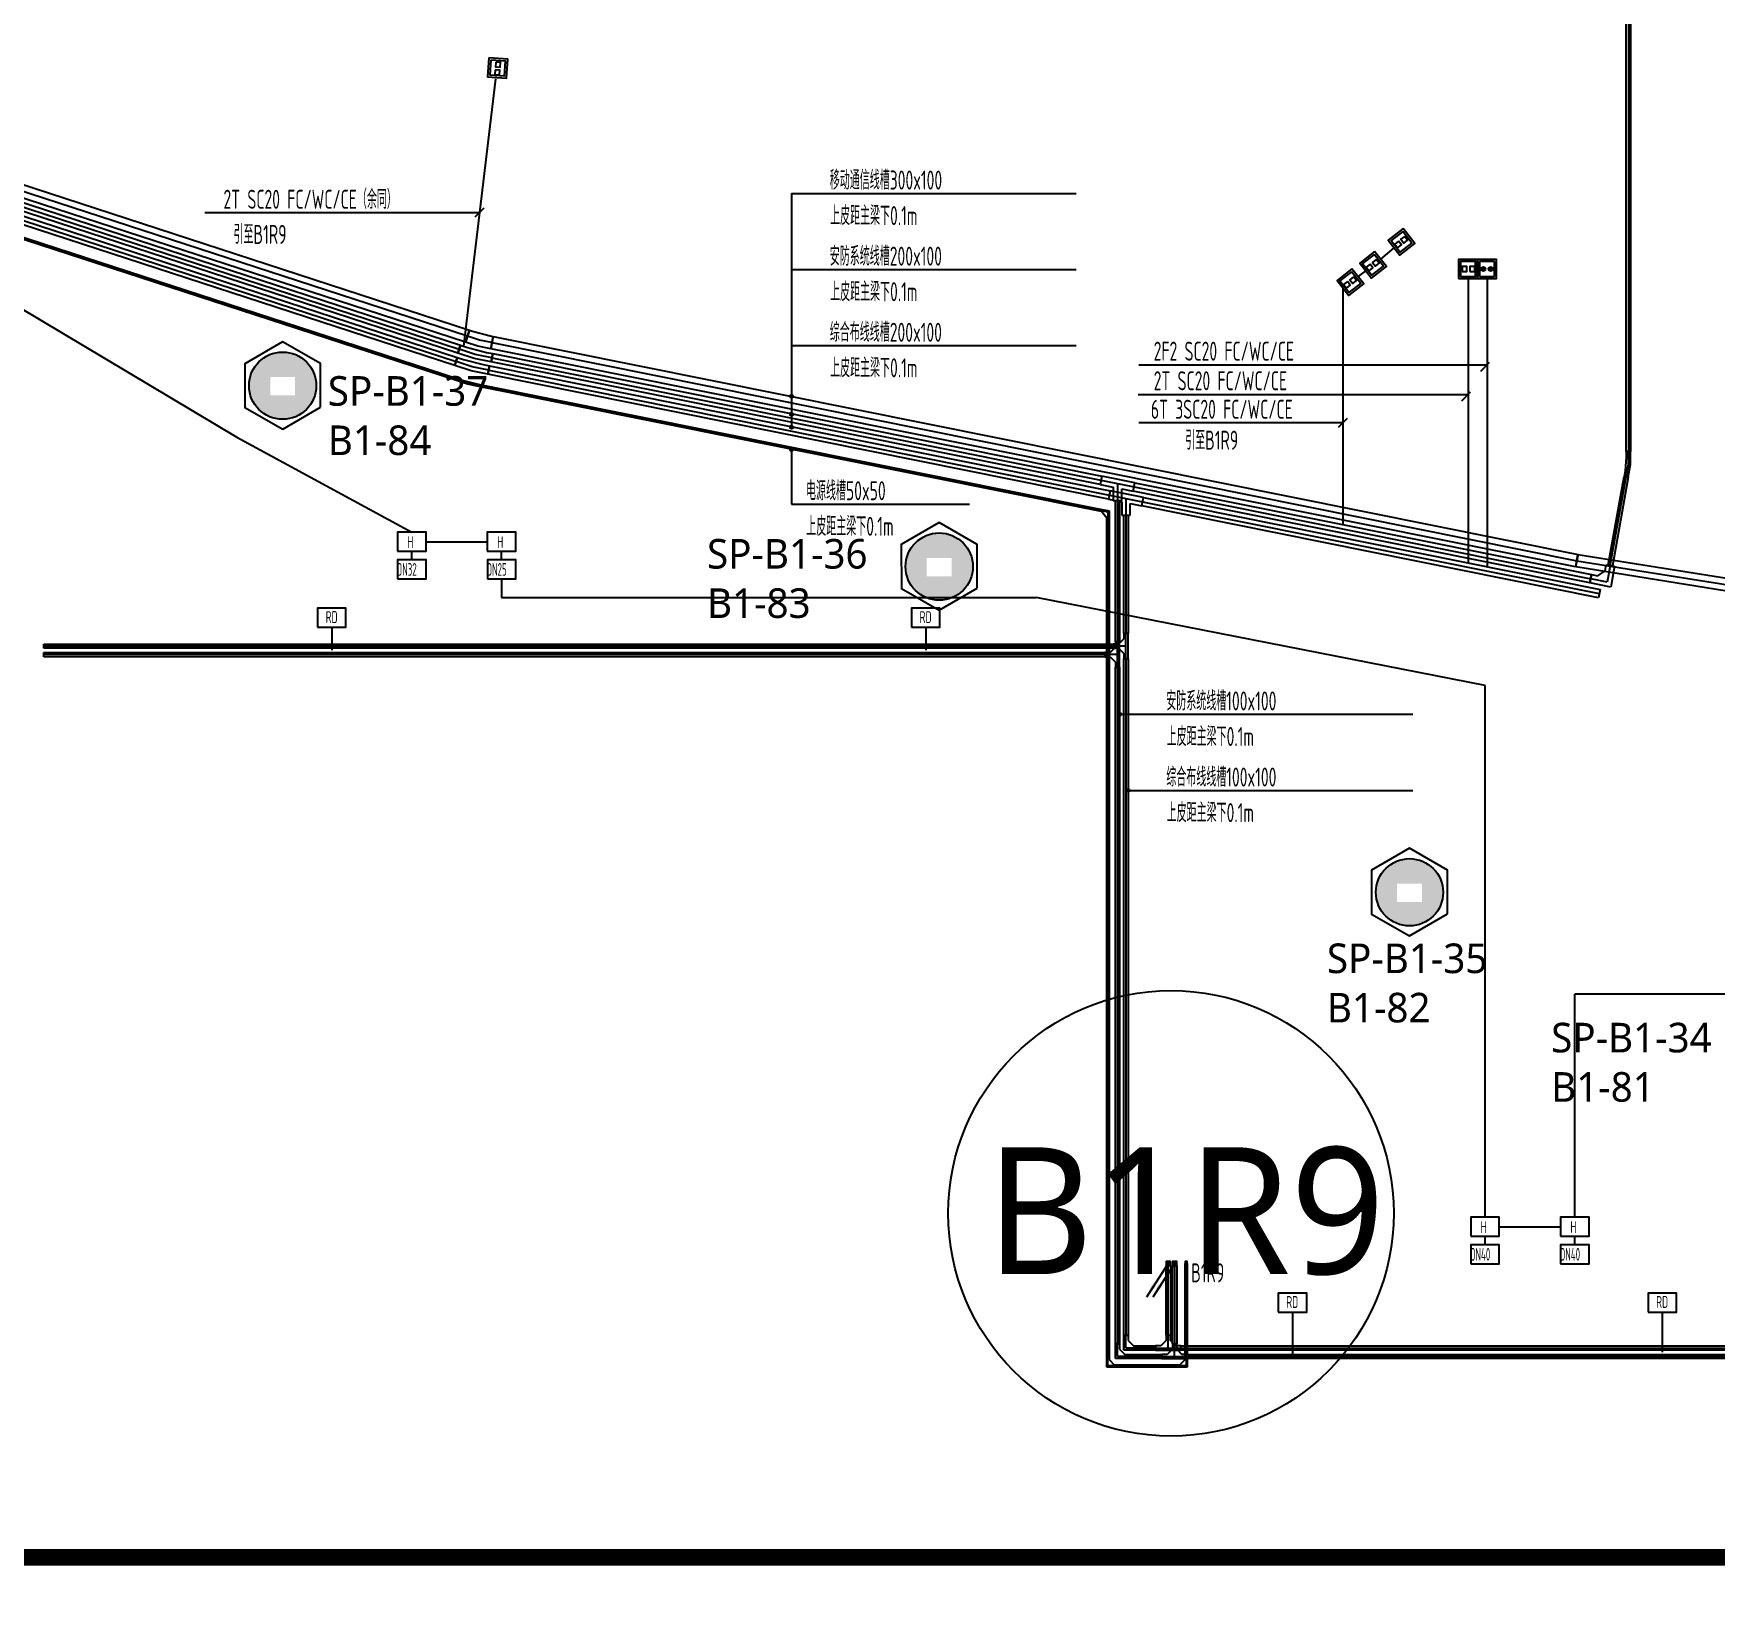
# Model space of a CAD drawing. Extents: x 0 to 3879896, y -114000 to 391286.
# Drawn here: x 2069433 to 2109214, y 127680 to 165138 of the extents above; entities that cross this region are included whole.
import ezdxf

# ---------------------------------------------------------------- set-up
doc = ezdxf.new("R2010")
doc.units = 0
doc.header["$LTSCALE"] = 1000
doc.header["$MEASUREMENT"] = 0
doc.linetypes.add('SZGX_a-zzgr$0$DASHDOT2', pattern=[6, 3, -1.5, 0, -1.5])
doc.layers.get('0').update_dxf_attribs({"linetype": 'CONTINUOUS'})
for name, color, linetype in [('AP', 7, 'CONTINUOUS'), ('A无产权', 5, 'CONTINUOUS'), ('CABLETRAY_DOTE', 5, 'CONTINUOUS'), ('CABLETRAY_WEAK', 6, 'CONTINUOUS'), ('T-BAS', 11, '485_LINE'), ('T-BSA TEXT', 7, '485_LINE'), ('T-I-CHANNELS', 2, 'CONTINUOUS'), ('T-METER DATA', 150, 'C_LINE'), ('T-R-INTEGRATE', 1, 'CONTINUOUS'), ('T-SYSTEM BLOCK', 4, 'CONTINUOUS'), ('T-TEXT', 7, 'CONTINUOUS'), ('T-TEXT-RD', 3, 'CONTINUOUS'), ('T-TL', 2, 'CONTINUOUS'), ('T-电源线槽', 1, 'CONTINUOUS'), ('T-铁塔', 3, 'CONTINUOUS'), ('WALL', 2, 'CONTINUOUS'), ('WIRE-通讯', 4, 'CONTINUOUS')]:
    doc.layers.add(name, color=color, linetype=linetype)
doc.layers.add('Arc_建筑红线', color=1, linetype='CONTINUOUS', lineweight=40)
doc.styles.add('_TCH_DIM', font='SIMPLEX', dxfattribs={"bigfont": 'GBCBIG'})
doc.styles.add('GBSTYLE', font='gbxwxt.shx', dxfattribs={"width": 0.6, "bigfont": 'gbhzfs.shx'})
doc.styles.get("Standard").update_dxf_attribs({"font": 'GBENOR', "bigfont": 'GBCBIG'})
doc.linetypes.add('485_LINE', pattern='A,25.7,-3.58,["485",Standard,S=2.54,R=0,X=-3.2,Y=-1.27],-3.85', length=33.13)
doc.linetypes.add('C_LINE', pattern='A,25.7,-2.08,["C",Standard,S=2.54,R=0,X=-0.54,Y=-1.27],-2.35', length=30.13)

# ---------------------------------------------------------------- blocks, each defined once
blk = doc.blocks.new('空调抄费表')
at = {"layer": 'T-SYSTEM BLOCK'}
blk.add_lwpolyline([(-338, 0), (338, 0), (338, 450), (-338, 450)], close=True, dxfattribs=at)
at = {"layer": 'T-TEXT', "style": 'GBSTYLE', "width": 0.7}
blk.add_text('H', height=281, dxfattribs=at).set_placement((-106, 76))
blk = doc.blocks.new('$C30311172003108')
at = {"layer": 'T-SYSTEM BLOCK'}
blk.add_lwpolyline([(-0.9, 0), (0.9, 0), (0.9, 1.2), (-0.9, 1.2)], close=True, dxfattribs=at)
at = {"style": 'GBSTYLE', "width": 0.8, "flags": 9}
blk.add_attdef('A', (0, 0), '', height=0.00003, dxfattribs=at)
at = {"layer": 'T-TEXT', "color": 7, "style": 'GBSTYLE', "width": 0.7}
blk.add_text('RD', height=0.75, dxfattribs=at).set_placement((-0.38, 0.26))
blk = doc.blocks.new('A$C78FD1D7B')
at = {"layer": 'T-SYSTEM BLOCK'}
blk.add_lwpolyline([(-300, 0), (300, 0), (300, 400), (-300, 400)], close=True, dxfattribs=at)
at = {"layer": 'T-TEXT', "style": 'GBSTYLE', "width": 0.7}
blk.add_text('RD', height=250, dxfattribs=at).set_placement((-129, 88))
blk = doc.blocks.new('T-D2T')
at = {"layer": 'T-SYSTEM BLOCK'}
for points in [[(0, 0), (450, 0), (450, 450), (0, 450)], [(50, 50), (400, 50), (400, 400), (50, 400)], [(87, 169), (199, 169), (199, 281), (87, 281)], [(271, 169), (383, 169), (383, 281), (271, 281)]]:
    blk.add_lwpolyline(points, close=True, dxfattribs=at)
blk = doc.blocks.new('GX')
at = {"layer": 'T-R-INTEGRATE'}
h = blk.add_hatch(color=256, dxfattribs=at)
edge = h.paths.add_edge_path()
edge.add_arc((137, 0), 50, 0, 360)
h = blk.add_hatch(color=256, dxfattribs=at)
edge = h.paths.add_edge_path()
edge.add_arc((312, 0), 50, 0, 360)
for p, q in [((400, 175), (50, 175)), ((50, 175), (50, -175)), ((400, -175), (400, 175)), ((50, -175), (400, -175))]:
    blk.add_line(p, q, dxfattribs=at)
blk.add_lwpolyline([(0, -225), (450, -225), (450, 225), (0, 225)], close=True, dxfattribs=at)
for centre in [(137, 0), (312, 0)]:
    blk.add_circle(centre, 50, dxfattribs=at)

msp = doc.modelspace()

# ---------------------------------------------------------------- hatches: boundary and pattern name
at = {"layer": 'T-SYSTEM BLOCK'}
h = msp.add_hatch(color=256, dxfattribs=at)
edge = h.paths.add_edge_path()
edge.add_arc((2096271.4, 136050.5), 52.5, 0, 360)
h.paths.add_polyline_path([(2095888.8, 135561.9), (2095756.3, 135256.6), (2095981.2, 135502)])
h = msp.add_hatch(color=256, dxfattribs=at)
edge = h.paths.add_edge_path()
edge.add_arc((2096271.4, 136050.5), 52.5, 0, 360)
h.paths.add_polyline_path([(2095888.8, 135561.9), (2095756.3, 135256.6), (2095981.2, 135502)])
h = msp.add_hatch(color=256, dxfattribs=at)
edge = h.paths.add_edge_path()
edge.add_arc((2096421.4, 136050.5), 52.5, 0, 360)
h.paths.add_polyline_path([(2096038.8, 135561.9), (2095906.3, 135256.6), (2096131.2, 135502)])
h = msp.add_hatch(color=256, dxfattribs=at)
edge = h.paths.add_edge_path()
edge.add_arc((2096421.4, 136050.5), 52.5, 0, 360)
h.paths.add_polyline_path([(2096038.8, 135561.9), (2095906.3, 135256.6), (2096131.2, 135502)])
at = {"layer": 'T-TEXT', "linetype": 'ByBlock'}
h = msp.add_hatch(color=256, dxfattribs=at)
edge = h.paths.add_edge_path()
edge.add_arc((2087360.4, 156559.5), 37.5, 0, 360)
h = msp.add_hatch(color=256, dxfattribs=at)
edge = h.paths.add_edge_path()
edge.add_arc((2087360.4, 156136.6), 37.5, 0, 360)
h = msp.add_hatch(color=256, dxfattribs=at)
edge = h.paths.add_edge_path()
edge.add_arc((2087360.4, 155829), 37.5, 0, 360)
h = msp.add_hatch(color=256, dxfattribs=at)
edge = h.paths.add_edge_path()
edge.add_arc((2087360.4, 155297.3), 37.5, 0, 360)
h = msp.add_hatch(color=256, dxfattribs=at)
edge = h.paths.add_edge_path()
edge.add_arc((2095121.4, 149040.6), 37.5, 0, 360)
h = msp.add_hatch(color=256, dxfattribs=at)
edge = h.paths.add_edge_path()
edge.add_arc((2095321.4, 147240.6), 37.5, 0, 360)
at = {"layer": 'WALL', "linetype": 'ByBlock'}
h = msp.add_hatch(dxfattribs=at)
h.set_pattern_fill('ESCHER', color=3)
h.set_pattern_definition([(60, (-801924.387, -2244954.31), (-30.47999999, -7e-09), [27.94, -2.54]), (180, (-801924.387, -2244954.31), (15.24, -26.3964543), [27.94, -2.54]), (300, (-801924.387, -2244954.31), (30.47999999, -7e-09), [27.94, -2.54]), (60, (-801921.847, -2244954.31), (-30.47999999, -7e-09), [5.08, -25.4]), (300, (-801921.847, -2244954.31), (30.47999999, -7e-09), [5.08, -25.4]), (60, (-801925.657, -2244952.111), (-30.47999999, -7e-09), [5.08, -25.4]), (180, (-801925.657, -2244952.111), (15.24, -26.3964543), [5.08, -25.4]), (300, (-801925.657, -2244956.51), (30.47999999, -7e-09), [5.08, -25.4]), (180, (-801925.657, -2244956.51), (15.24, -26.3964543), [5.08, -25.4]), (60, (-801934.547, -2244954.31), (-30.47999999, -7e-09), [5.08, -25.4]), (300, (-801934.547, -2244954.31), (30.47999999, -7e-09), [5.08, -25.4]), (60, (-801919.307, -2244963.11), (-30.47999999, -7e-09), [5.08, -25.4]), (180, (-801919.307, -2244963.11), (15.24, -26.3964543), [5.08, -25.4]), (300, (-801919.307, -2244945.512), (30.47999999, -7e-09), [5.08, -25.4]), (180, (-801919.307, -2244945.512), (15.24, -26.3964543), [5.08, -25.4]), (0, (-801919.307, -2244949.912), (-15.24, 26.3964543), [17.78, -12.7]), (0, (-801919.307, -2244958.71), (-15.24, 26.3964543), [17.78, -12.7]), (120, (-801923.117, -2244947.712), (-30.47999999, 7e-09), [17.78, -12.7]), (120, (-801930.737, -2244952.111), (-30.47999999, 7e-09), [17.78, -12.7]), (240, (-801930.737, -2244956.51), (15.23999999, -26.3964543), [17.78, -12.7]), (240, (-801923.117, -2244960.91), (15.23999999, -26.3964543), [17.78, -12.7])])
h.paths.add_polyline_path([(2074527.4, 156811.8, 1), (2076119.3, 156811.8, 1)])
h.paths.add_polyline_path([(2075617.8, 157016.8), (2075617.8, 156582.3), (2075029.7, 156582.3), (2075029.7, 157016.8)], flags=16)
h = msp.add_hatch(dxfattribs=at)
h.set_pattern_fill('ESCHER', color=3)
h.set_pattern_definition([(60, (-786393.444, -2249234.265), (-30.47999999, -7e-09), [27.94, -2.54]), (180, (-786393.444, -2249234.265), (15.24, -26.3964543), [27.94, -2.54]), (300, (-786393.444, -2249234.265), (30.47999999, -7e-09), [27.94, -2.54]), (60, (-786390.904, -2249234.265), (-30.47999999, -7e-09), [5.08, -25.4]), (300, (-786390.904, -2249234.265), (30.47999999, -7e-09), [5.08, -25.4]), (60, (-786394.714, -2249232.065), (-30.47999999, -7e-09), [5.08, -25.4]), (180, (-786394.714, -2249232.065), (15.24, -26.3964543), [5.08, -25.4]), (300, (-786394.714, -2249236.464), (30.47999999, -7e-09), [5.08, -25.4]), (180, (-786394.714, -2249236.464), (15.24, -26.3964543), [5.08, -25.4]), (60, (-786403.604, -2249234.265), (-30.47999999, -7e-09), [5.08, -25.4]), (300, (-786403.604, -2249234.265), (30.47999999, -7e-09), [5.08, -25.4]), (60, (-786388.364, -2249243.063), (-30.47999999, -7e-09), [5.08, -25.4]), (180, (-786388.364, -2249243.063), (15.24, -26.3964543), [5.08, -25.4]), (300, (-786388.364, -2249225.466), (30.47999999, -7e-09), [5.08, -25.4]), (180, (-786388.364, -2249225.466), (15.24, -26.3964543), [5.08, -25.4]), (0, (-786388.364, -2249229.865), (-15.24, 26.3964543), [17.78, -12.7]), (0, (-786388.364, -2249238.664), (-15.24, 26.3964543), [17.78, -12.7]), (120, (-786392.174, -2249227.665), (-30.47999999, 7e-09), [17.78, -12.7]), (120, (-786399.794, -2249232.065), (-30.47999999, 7e-09), [17.78, -12.7]), (240, (-786399.794, -2249236.464), (15.23999999, -26.3964543), [17.78, -12.7]), (240, (-786392.174, -2249240.864), (15.23999999, -26.3964543), [17.78, -12.7])])
h.paths.add_polyline_path([(2090058.3, 152531.9, 1), (2091650.3, 152531.9, 1)])
h.paths.add_polyline_path([(2091148.7, 152736.8), (2091148.7, 152302.3), (2090560.7, 152302.3), (2090560.7, 152736.8)], flags=16)
h = msp.add_hatch(dxfattribs=at)
h.set_pattern_fill('ESCHER', color=3)
h.set_pattern_definition([(60, (-775268.664, -2256937.337), (-30.47999999, -7e-09), [27.94, -2.54]), (180, (-775268.664, -2256937.337), (15.24, -26.3964543), [27.94, -2.54]), (300, (-775268.664, -2256937.337), (30.47999999, -7e-09), [27.94, -2.54]), (60, (-775266.124, -2256937.337), (-30.47999999, -7e-09), [5.08, -25.4]), (300, (-775266.124, -2256937.337), (30.47999999, -7e-09), [5.08, -25.4]), (60, (-775269.934, -2256935.137), (-30.47999999, -7e-09), [5.08, -25.4]), (180, (-775269.934, -2256935.137), (15.24, -26.3964543), [5.08, -25.4]), (300, (-775269.934, -2256939.537), (30.47999999, -7e-09), [5.08, -25.4]), (180, (-775269.934, -2256939.537), (15.24, -26.3964543), [5.08, -25.4]), (60, (-775278.824, -2256937.337), (-30.47999999, -7e-09), [5.08, -25.4]), (300, (-775278.824, -2256937.337), (30.47999999, -7e-09), [5.08, -25.4]), (60, (-775263.584, -2256946.136), (-30.47999999, -7e-09), [5.08, -25.4]), (180, (-775263.584, -2256946.136), (15.24, -26.3964543), [5.08, -25.4]), (300, (-775263.584, -2256928.538), (30.47999999, -7e-09), [5.08, -25.4]), (180, (-775263.584, -2256928.538), (15.24, -26.3964543), [5.08, -25.4]), (0, (-775263.584, -2256932.937), (-15.24, 26.3964543), [17.78, -12.7]), (0, (-775263.584, -2256941.736), (-15.24, 26.3964543), [17.78, -12.7]), (120, (-775267.394, -2256930.738), (-30.47999999, 7e-09), [17.78, -12.7]), (120, (-775275.014, -2256935.137), (-30.47999999, 7e-09), [17.78, -12.7]), (240, (-775275.014, -2256939.537), (15.23999999, -26.3964543), [17.78, -12.7]), (240, (-775267.394, -2256943.936), (15.23999999, -26.3964543), [17.78, -12.7])])
h.paths.add_polyline_path([(2101183.1, 144828.8, 1), (2102775, 144828.8, 1)])
h.paths.add_polyline_path([(2102273.5, 145033.8), (2102273.5, 144599.3), (2101685.4, 144599.3), (2101685.4, 145033.8)], flags=16)

# ---------------------------------------------------------------- linework, layer by layer
at = {"layer": 'Arc_建筑红线', "color": 20, "linetype": 'SZGX_a-zzgr$0$DASHDOT2', "ltscale": 0.2, "const_width": 400, "elevation": 0}
msp.add_lwpolyline([(2129528.4, 303600.5), (2137528.4, 311600.5), (2154948.4, 311600.5), (2154948.4, 325060.5), (2002488.4, 325060.5), (2002488.4, 311600.5), (1884278.4, 311600.5), (1883028.4, 309100.5), (1883028.4, 224070.5), (1988318.4, 224070.5), (1988318.4, 129100.5), (2129528.4, 129100.5), (2129528.4, 303600.5)], dxfattribs=at)
msp.add_lwpolyline([(2218080.4, 129100.5), (1883028.4, 129100.5), (1883028.4, 65100.5), (2218080.4, 65100.5)], close=True, dxfattribs=at)
at = {"layer": 'CABLETRAY_DOTE'}
for p, q in [((2107156.5, 173041, 0), (2107156.5, 155251.6, 0)), ((2068589.5, 161228.3, 0), (2079500.6, 157674.8, 0)), ((2068856.3, 160826, 0), (2079424.3, 157384.1, 0)), ((2079881, 157550.9, 0), (2079500.6, 157674.8, 0)), ((2080273.1, 157472.1, 0), (2079881, 157550.9, 0)), ((2079804.7, 157260.3, 0), (2079424.3, 157384.1, 0)), ((2080196.8, 157181.4, 0), (2079804.7, 157260.3, 0)), ((2080196.8, 157181.4, 0), (2094879.3, 154224.7, 0)), ((2080273.1, 157472.1, 0), (2094679.3, 154574.6, 0)), ((2107156.5, 154951.6, 0), (2107156.5, 155251.6, 0)), ((2107103.7, 154656.3, 0), (2107156.5, 154951.6, 0)), ((2094679.3, 154574.6, 0), (2095463.6, 154416.9, 0)), ((2095071.4, 154495.7, 0), (2095071.4, 154095.7, 0)), ((2095463.6, 154416.9, 0), (2106265.8, 152244.3, 0)), ((2106728.4, 152559.1, 0), (2107103.7, 154656.3, 0)), ((2094879.3, 154224.7, 0), (2095663.6, 154067, 0)), ((2095071.4, 154095.7, 0), (2095071.4, 150750.5, 0)), ((2095271.4, 154145.9, 0), (2095271.4, 153745.9, 0)), ((2095663.6, 154067, 0), (2106465.8, 151894.4, 0)), ((2095271.4, 153745.8, 0), (2095271.4, 150950.5, 0)), ((2106728.4, 152559.1, 0), (2106658, 152165.4, 0)), ((2106658, 152165.4, 0), (2106265.8, 152244.3, 0)), ((2095271.4, 150350.5, 0), (2095271.4, 150950.5, 0)), ((2094771.4, 150450.5, 0), (2069673.4, 150450.5, 0)), ((2094971.4, 150650.5, 0), (2069676.6, 150650.5, 0)), ((2095071.4, 150450.5, 0), (2094771.4, 150450.5, 0)), ((2095271.4, 150650.5, 0), (2094971.4, 150650.5, 0)), ((2095071.4, 150150.5, 0), (2095071.4, 150750.5, 0)), ((2095071.4, 150150.5, 0), (2095071.4, 134150.5, 0)), ((2095271.4, 150350.5, 0), (2095271.4, 134350.5, 0)), ((2096271.4, 134350.5, 0), (2096271.4, 136000.5, 0)), ((2096421.4, 136000.5, 0), (2096421.4, 134150.5, 0)), ((2095071.4, 133850.5, 0), (2095071.4, 134150.5, 0)), ((2095271.4, 134050.5, 0), (2095271.4, 134350.5, 0)), ((2096271.4, 134050.5, 0), (2096271.4, 134350.5, 0)), ((2096421.4, 133850.5, 0), (2096421.4, 134150.5, 0)), ((2095371.4, 133850.5, 0), (2095071.4, 133850.5, 0)), ((2095571.4, 134050.5, 0), (2095271.4, 134050.5, 0)), ((2095371.4, 133850.5, 0), (2096121.4, 133850.5, 0)), ((2095971.4, 134050.5, 0), (2095571.4, 134050.5, 0)), ((2095971.4, 134050.5, 0), (2096571.4, 134050.5, 0)), ((2096121.4, 133850.5, 0), (2096721.4, 133850.5, 0)), ((2096571.4, 134050.5, 0), (2113371.4, 134050.5, 0)), ((2096721.4, 133850.5, 0), (2113571.4, 133850.5, 0))]:
    msp.add_line(p, q, dxfattribs=at)
at = {"layer": 'CABLETRAY_DOTE', "linetype": 'ByBlock'}
for p, q in [((2079695.7, 157983.3, 0), (2069010.5, 161463.2, 0)), ((2068588.3, 160492.5, 0), (2079441.5, 156957.9, 0)), ((2079980.9, 157890.4, 0), (2079695.7, 157983.3, 0)), ((2080275, 157831.3, 0), (2079980.9, 157890.4, 0)), ((2080275, 157831.3, 0), (2105935.8, 152671.3, 0)), ((2079703, 156872.7, 0), (2079441.5, 156957.9, 0)), ((2079972.6, 156818.5, 0), (2079703, 156872.7, 0)), ((2079972.6, 156818.5, 0), (2094576.8, 153882.4, 0)), ((2094576.8, 153882.4, 0), (2094846.4, 153828.2, 0)), ((2094846.4, 153828.2, 0), (2094846.4, 153553.2, 0)), ((2094846.4, 133900.5, 0), (2094846.4, 153553.2, 0)), ((2105935.8, 152671.3, 0), (2109505.9, 152099.9, 0)), ((2096696.4, 133900.5, 0), (2096696.4, 136050.5, 0)), ((2094846.4, 133625.5, 0), (2094846.4, 133900.5, 0)), ((2096696.4, 133900.5, 0), (2096696.4, 133625.5, 0)), ((2095121.4, 133625.5, 0), (2094846.4, 133625.5, 0)), ((2095121.4, 133625.5, 0), (2096421.4, 133625.5, 0)), ((2096696.4, 133625.5, 0), (2096421.4, 133625.5, 0))]:
    msp.add_line(p, q, dxfattribs=at)
at = {"layer": 'CABLETRAY_WEAK'}
for p, q in [((2107106.5, 155251.6, 0), (2107106.5, 173041, 0)), ((2107206.5, 170675.5, 0), (2107206.5, 155251.6, 0)), ((2079469.7, 157579.7, 0), (2068558.5, 161133.2, 0)), ((2068620.5, 161323.3, 0), (2079531.6, 157769.9, 0)), ((2079531.6, 157769.9, 0), (2079469.7, 157579.7, 0)), ((2079469.7, 157579.7, 0), (2079531.6, 157769.9, 0)), ((2079855.5, 157454, 0), (2079469.7, 157579.7, 0)), ((2079531.6, 157769.9, 0), (2079674.2, 157723.4, 0)), ((2079674.2, 157723.4, 0), (2080145.8, 157599.7, 0)), ((2080145.8, 157599.7, 0), (2080292.8, 157570.1, 0)), ((2080253.4, 157374, 0), (2080292.8, 157570.1, 0)), ((2080292.8, 157570.1, 0), (2080253.4, 157374, 0)), ((2080292.8, 157570.1, 0), (2094699, 154672.6, 0)), ((2080253.4, 157374, 0), (2079855.5, 157454, 0)), ((2094659.6, 154476.6, 0), (2080253.4, 157374, 0)), ((2107206.5, 155251.6, 0), (2107106.5, 155251.6, 0)), ((2107206.5, 155251.6, 0), (2107106.5, 155251.6, 0)), ((2107106.5, 155251.6, 0), (2107106.5, 155126.6, 0)), ((2107206.5, 154947.2, 0), (2107206.5, 155251.6, 0)), ((2107076.5, 154788.2, 0), (2107054.5, 154665.1, 0)), ((2107106.5, 155126.6, 0), (2107076.5, 154788.2, 0)), ((2107152.9, 154647.5, 0), (2107206.5, 154947.2, 0)), ((2094699, 154672.6, 0), (2094659.6, 154476.6, 0)), ((2094699, 154672.6, 0), (2094659.6, 154476.6, 0)), ((2094659.6, 154476.6, 0), (2094971.4, 154413.8, 0)), ((2095483.3, 154514.9, 0), (2094699, 154672.6, 0)), ((2094971.4, 154413.8, 0), (2094971.4, 154095.7, 0)), ((2095171.4, 154095.7, 0), (2095171.4, 154373.6, 0)), ((2095171.4, 154373.6, 0), (2095443.9, 154318.8, 0)), ((2095443.9, 154318.8, 0), (2095483.3, 154514.9, 0)), ((2095443.9, 154318.8, 0), (2095483.3, 154514.9, 0)), ((2095483.3, 154514.9, 0), (2106285.6, 152342.3, 0)), ((2106679.2, 152568, 0), (2107054.5, 154665.1, 0)), ((2107152.9, 154647.5, 0), (2106777.7, 152550.3, 0)), ((2107054.5, 154665.1, 0), (2107152.9, 154647.5, 0)), ((2107054.5, 154665.1, 0), (2107152.9, 154647.5, 0)), ((2094971.4, 154095.7, 0), (2095171.4, 154095.7, 0)), ((2095021.4, 150750.5, 0), (2095021.4, 154095.7, 0)), ((2095021.4, 154095.7, 0), (2095121.4, 154095.7, 0)), ((2095121.4, 154095.7, 0), (2095121.4, 150750.5, 0)), ((2106246.1, 152146.2, 0), (2095443.9, 154318.8, 0)), ((2106432.6, 152312.7, 0), (2106603.6, 152429.1, 0)), ((2106603.6, 152429.1, 0), (2106630, 152576.8, 0)), ((2106630, 152576.8, 0), (2106826.9, 152541.5, 0)), ((2106777.7, 152550.3, 0), (2106679.2, 152568, 0)), ((2106826.9, 152541.5, 0), (2106738.4, 152047.2, 0)), ((2106246.1, 152146.2, 0), (2106285.6, 152342.3, 0)), ((2106285.6, 152342.3, 0), (2106246.1, 152146.2, 0)), ((2106738.4, 152047.2, 0), (2106246.1, 152146.2, 0)), ((2106285.6, 152342.3, 0), (2106432.6, 152312.7, 0)), ((2069673.4, 150400.5, 0), (2069673.4, 150500.5, 0)), ((2069673.4, 150500.5, 0), (2094771.4, 150500.5, 0)), ((2094771.4, 150400.5, 0), (2069673.4, 150400.5, 0)), ((2094771.4, 150500.5, 0), (2094771.4, 150400.5, 0)), ((2094896.4, 150500.5, 0), (2094771.4, 150500.5, 0)), ((2094771.4, 150500.5, 0), (2094771.4, 150400.5, 0)), ((2094771.4, 150400.5, 0), (2094896.4, 150400.5, 0)), ((2095021.4, 150625.5, 0), (2094896.4, 150500.5, 0)), ((2094896.4, 150400.5, 0), (2095021.4, 150275.5, 0)), ((2095121.4, 150750.5, 0), (2095021.4, 150750.5, 0)), ((2095121.4, 150750.5, 0), (2095021.4, 150750.5, 0)), ((2095021.4, 150750.5, 0), (2095021.4, 150625.5, 0)), ((2095121.4, 150150.5, 0), (2095121.4, 150750.5, 0)), ((2095021.4, 150275.5, 0), (2095021.4, 150150.5, 0)), ((2095021.4, 134150.5, 0), (2095021.4, 150150.5, 0)), ((2095021.4, 150150.5, 0), (2095121.4, 150150.5, 0)), ((2095021.4, 150150.5, 0), (2095121.4, 150150.5, 0)), ((2095121.4, 150150.5, 0), (2095121.4, 134150.5, 0)), ((2096471.4, 136100.5, 0), (2096371.4, 136000.5, 0)), ((2096371.4, 136100.5, 0), (2096471.4, 136000.5, 0)), ((2096371.4, 134150.5, 0), (2096371.4, 136000.5, 0)), ((2096371.4, 136000.5, 0), (2096471.4, 136000.5, 0)), ((2096471.4, 136000.5, 0), (2096471.4, 134150.5, 0)), ((2095021.4, 133800.5, 0), (2095021.4, 134150.5, 0)), ((2095021.4, 134150.5, 0), (2095121.4, 134150.5, 0)), ((2095121.4, 134150.5, 0), (2095021.4, 134150.5, 0)), ((2095121.4, 134150.5, 0), (2095121.4, 134025.5, 0)), ((2096471.4, 134150.5, 0), (2096371.4, 134150.5, 0)), ((2096471.4, 134150.5, 0), (2096371.4, 134150.5, 0)), ((2096371.4, 134150.5, 0), (2096371.4, 134025.5, 0)), ((2096471.4, 134025.5, 0), (2096471.4, 134150.5, 0)), ((2095371.4, 133800.5, 0), (2095021.4, 133800.5, 0)), ((2095121.4, 134025.5, 0), (2095246.4, 133900.5, 0)), ((2095246.4, 133900.5, 0), (2095371.4, 133900.5, 0)), ((2095371.4, 133800.5, 0), (2095371.4, 133900.5, 0)), ((2095371.4, 133900.5, 0), (2096121.4, 133900.5, 0)), ((2095371.4, 133900.5, 0), (2095371.4, 133800.5, 0)), ((2096121.4, 133800.5, 0), (2095371.4, 133800.5, 0)), ((2096121.4, 133900.5, 0), (2096121.4, 133800.5, 0)), ((2096246.4, 133900.5, 0), (2096121.4, 133900.5, 0)), ((2096121.4, 133900.5, 0), (2096121.4, 133800.5, 0)), ((2096121.4, 133800.5, 0), (2096721.4, 133800.5, 0)), ((2096371.4, 134025.5, 0), (2096246.4, 133900.5, 0)), ((2096596.4, 133900.5, 0), (2096471.4, 134025.5, 0)), ((2096721.4, 133900.5, 0), (2096596.4, 133900.5, 0)), ((2096721.4, 133800.5, 0), (2096721.4, 133900.5, 0)), ((2096721.4, 133800.5, 0), (2096721.4, 133900.5, 0)), ((2096721.4, 133900.5, 0), (2113571.4, 133900.5, 0)), ((2113571.4, 133800.5, 0), (2096721.4, 133800.5, 0))]:
    msp.add_line(p, q, dxfattribs=at)
at = {"layer": 'CABLETRAY_WEAK', "elevation": 0}
msp.add_lwpolyline([(2096371.4, 136000.5), (2096471.4, 136000.5), (2096471.4, 136100.5), (2096371.4, 136100.5)], close=True, dxfattribs=at)
at = {"layer": 'T-BAS', "color": 3}
msp.add_circle((2096337.4, 137236.1), 5268.3, dxfattribs=at)
at = {"layer": 'T-BSA TEXT', "linetype": 'ByBlock'}
for p, q in [((2073485.9, 160909.9, 0), (2079980.3, 160909.9, 0)), ((2079874.2, 160803.8, 0), (2080086.3, 161015.9, 0)), ((2095573.7, 157306.4), (2103812.1, 157306.4)), ((2103662.5, 157156.7), (2103874.6, 157368.9)), ((2095563.8, 156606.4), (2103362.9, 156606.4)), ((2103213.3, 156456.7), (2103425.4, 156668.9)), ((2100296.5, 155830.6), (2100508.6, 156042.7)), ((2100402.5, 155936.6), (2095579.9, 155936.8))]:
    msp.add_line(p, q, dxfattribs=at)
at = {"layer": 'T-I-CHANNELS'}
for p, q in [((2079393.4, 157289, 0), (2068825.3, 160730.9, 0)), ((2068887.3, 160921.1, 0), (2079455.3, 157479.2, 0)), ((2079455.3, 157479.2, 0), (2079393.4, 157289, 0)), ((2079393.4, 157289, 0), (2079455.3, 157479.2, 0)), ((2079779.3, 157163.4, 0), (2079393.4, 157289, 0)), ((2079455.3, 157479.2, 0), (2079597.9, 157432.8, 0)), ((2079597.9, 157432.8, 0), (2080069.5, 157309, 0)), ((2080177.1, 157083.4, 0), (2079779.3, 157163.4, 0)), ((2080069.5, 157309, 0), (2080216.5, 157279.4, 0)), ((2080177.1, 157083.4, 0), (2080216.6, 157279.4, 0)), ((2080216.5, 157279.4, 0), (2080177.1, 157083.4, 0)), ((2080216.6, 157279.4, 0), (2094899.1, 154322.7, 0)), ((2094859.6, 154126.7, 0), (2080177.1, 157083.4, 0)), ((2094899, 154322.8, 0), (2094859.6, 154126.7, 0)), ((2094899.1, 154322.7, 0), (2094859.6, 154126.7, 0)), ((2094859.6, 154126.7, 0), (2095171.4, 154064, 0)), ((2095683.3, 154165, 0), (2094899, 154322.8, 0)), ((2095171.4, 154064, 0), (2095171.4, 153745.9, 0)), ((2095371.4, 153745.9, 0), (2095371.4, 154023.7, 0)), ((2095371.4, 154023.7, 0), (2095643.9, 153968.9, 0)), ((2095643.9, 153968.9, 0), (2095683.3, 154165, 0)), ((2095643.9, 153968.9, 0), (2095683.3, 154165, 0)), ((2106446.1, 151796.3, 0), (2095643.9, 153968.9, 0)), ((2095683.3, 154165, 0), (2106485.6, 151992.4, 0)), ((2095171.4, 153745.9, 0), (2095371.4, 153745.9, 0)), ((2095221.4, 150950.5, 0), (2095221.4, 153745.8, 0)), ((2095221.4, 153745.8, 0), (2095321.4, 153745.8, 0)), ((2095321.4, 153745.8, 0), (2095321.4, 150950.5, 0)), ((2106485.6, 151992.4, 0), (2106446.1, 151796.3, 0)), ((2095221.4, 150825.5, 0), (2095096.4, 150700.5, 0)), ((2095321.4, 150950.5, 0), (2095221.4, 150950.5, 0)), ((2095321.4, 150950.5, 0), (2095221.4, 150950.5, 0)), ((2095221.4, 150950.5, 0), (2095221.4, 150825.5, 0)), ((2095321.4, 150350.5, 0), (2095321.4, 150950.5, 0)), ((2069676.6, 150600.5, 0), (2069676.6, 150700.5, 0)), ((2069676.6, 150700.5, 0), (2094971.4, 150700.5, 0)), ((2094971.4, 150600.5, 0), (2069676.6, 150600.5, 0)), ((2094971.4, 150700.5, 0), (2094971.4, 150600.5, 0)), ((2095096.4, 150700.5, 0), (2094971.4, 150700.5, 0)), ((2094971.4, 150700.5, 0), (2094971.4, 150600.5, 0)), ((2094971.4, 150600.5, 0), (2095096.4, 150600.5, 0)), ((2095096.4, 150600.5, 0), (2095221.4, 150475.5, 0)), ((2095221.4, 150475.5, 0), (2095221.4, 150350.5, 0)), ((2095221.4, 134350.5, 0), (2095221.4, 150350.5, 0)), ((2095221.4, 150350.5, 0), (2095321.4, 150350.5, 0)), ((2095221.4, 150350.5, 0), (2095321.4, 150350.5, 0)), ((2095321.4, 150350.5, 0), (2095321.4, 134350.5, 0)), ((2096321.4, 136100.5, 0), (2096221.4, 136000.5, 0)), ((2096221.4, 136100.5, 0), (2096321.4, 136000.5, 0)), ((2096221.4, 136000.5, 0), (2096321.4, 136000.5, 0)), ((2096221.4, 134350.5, 0), (2096221.4, 136000.5, 0)), ((2096321.4, 136000.5, 0), (2096321.4, 134350.5, 0)), ((2095221.4, 134000.5, 0), (2095221.4, 134350.5, 0)), ((2095221.4, 134350.5, 0), (2095321.4, 134350.5, 0)), ((2095321.4, 134350.5, 0), (2095221.4, 134350.5, 0)), ((2095321.4, 134350.5, 0), (2095321.4, 134225.5, 0)), ((2095321.4, 134225.5, 0), (2095446.4, 134100.5, 0)), ((2095446.4, 134100.5, 0), (2095571.4, 134100.5, 0)), ((2095571.4, 134000.5, 0), (2095571.4, 134100.5, 0)), ((2095571.4, 134100.5, 0), (2095971.4, 134100.5, 0)), ((2095571.4, 134100.5, 0), (2095571.4, 134000.5, 0)), ((2095971.4, 134100.5, 0), (2095971.4, 134000.5, 0)), ((2096096.4, 134100.5, 0), (2095971.4, 134100.5, 0)), ((2095971.4, 134100.5, 0), (2095971.4, 134000.5, 0)), ((2096221.4, 134225.5, 0), (2096096.4, 134100.5, 0)), ((2096321.4, 134350.5, 0), (2096221.4, 134350.5, 0)), ((2096321.4, 134350.5, 0), (2096221.4, 134350.5, 0)), ((2096221.4, 134350.5, 0), (2096221.4, 134225.5, 0)), ((2096321.4, 134225.5, 0), (2096321.4, 134350.5, 0)), ((2096446.4, 134100.5, 0), (2096321.4, 134225.5, 0)), ((2096571.4, 134100.5, 0), (2096446.4, 134100.5, 0)), ((2096571.4, 134000.5, 0), (2096571.4, 134100.5, 0)), ((2096571.4, 134000.5, 0), (2096571.4, 134100.5, 0)), ((2096571.4, 134100.5, 0), (2113371.4, 134100.5, 0)), ((2095571.4, 134000.5, 0), (2095221.4, 134000.5, 0)), ((2095971.4, 134000.5, 0), (2095571.4, 134000.5, 0)), ((2095971.4, 134000.5, 0), (2096571.4, 134000.5, 0)), ((2113371.4, 134000.5, 0), (2096571.4, 134000.5, 0))]:
    msp.add_line(p, q, dxfattribs=at)
at = {"layer": 'T-I-CHANNELS', "elevation": 0}
msp.add_lwpolyline([(2096221.4, 136000.5), (2096321.4, 136000.5), (2096321.4, 136100.5), (2096221.4, 136100.5)], close=True, dxfattribs=at)
msp.add_lwpolyline([(2096221.4, 136000.5), (2096321.4, 136000.5), (2096321.4, 136100.5), (2096221.4, 136100.5)], close=True, dxfattribs=at)
at = {"layer": 'T-METER DATA', "linetype": 'ByBlock'}
for p, q in [((2066292.7, 160335.7), (2074238.6, 155593.7)), ((2074238.6, 155593.7), (2078378, 153344.7)), ((2078715.5, 153119.7, 0), (2080165.5, 153119.7)), ((2080503, 152240.1, 0), (2080503, 151805.2, 0)), ((2080503, 151805.2, 0), (2093149.3, 151805.2, 0)), ((2103765.5, 149717.7, 0), (2093149.3, 151805.2, 0)), ((2103765.5, 137144.7, 0), (2103765.5, 149717.7, 0)), ((2114008.9, 142419.7, 0), (2105890.5, 142419.7, 0)), ((2105890.5, 137144.7, 0), (2105890.5, 142419.7, 0)), ((2104103, 136919.7, 0), (2105553, 136919.7, 0))]:
    msp.add_line(p, q, dxfattribs=at)
at = {"layer": 'T-METER DATA', "color": 1, "linetype": 'ByBlock'}
for centre, radius in [((2043412.9, 209129.9), 50000), ((2096493.2, 136510), 59962.3)]:
    msp.add_circle(centre, radius, dxfattribs=at)
at = {"layer": 'T-R-INTEGRATE'}
msp.add_line((2103812.1, 159346.3, 0), (2103812.1, 152525.9), dxfattribs=at)
at = {"layer": 'T-R-INTEGRATE', "linetype": 'ByBlock'}
for p, q in [((2076483.9, 151100.5, 0), (2076483.9, 150553.5, 0)), ((2090534, 151099.4), (2090534, 150553.5, 0)), ((2099209, 134899.4), (2099209, 133903.5, 0)), ((2107958.9, 134900.5), (2107958.9, 133953.5, 0))]:
    msp.add_line(p, q, dxfattribs=at)
at = {"layer": 'T-R-INTEGRATE', "elevation": 0}
msp.add_lwpolyline([(2080357.6, 164073.1), (2079602.9, 157746.6)], dxfattribs=at)
at = {"layer": 'T-SYSTEM BLOCK'}
for p, q in [((2078378, 152690.1, 0), (2078378, 152894.7, 0)), ((2080503, 152690.1, 0), (2080503, 152894.7, 0)), ((2103765.5, 136490.1, 0), (2103765.5, 136694.7, 0)), ((2105890.5, 136490.1, 0), (2105890.5, 136694.7, 0)), ((2096271.4, 136050.5), (2095756.3, 135256.6)), ((2096271.4, 136050.5, 0), (2095756.3, 135256.6, 0)), ((2096421.4, 136050.5), (2095906.3, 135256.6)), ((2096421.4, 136050.5, 0), (2095906.3, 135256.6, 0))]:
    msp.add_line(p, q, dxfattribs=at)
at = {"layer": 'T-SYSTEM BLOCK', "elevation": 0}
for points in [[(2078040.5, 152240.1), (2078715.5, 152240.1), (2078715.5, 152690.1), (2078040.5, 152690.1)], [(2080165.5, 152240.1), (2080840.5, 152240.1), (2080840.5, 152690.1), (2080165.5, 152690.1)], [(2103428, 136040.1), (2104103, 136040.1), (2104103, 136490.1), (2103428, 136490.1)], [(2105553, 136040.1), (2106228, 136040.1), (2106228, 136490.1), (2105553, 136490.1)]]:
    msp.add_lwpolyline(points, close=True, dxfattribs=at)
at = {"layer": 'T-TEXT', "linetype": 'ByBlock'}
for p, q in [((2087360.4, 161360.6), (2094096.7, 161360.6)), ((2087360.4, 161360.6), (2087360.4, 155782.2)), ((2087360.4, 159560.6), (2094096.7, 159560.6)), ((2087360.4, 157760.6), (2094096.7, 157760.6)), ((2087360.4, 155298), (2087360.4, 154012.6)), ((2087360.4, 154012.6), (2091573.5, 154012.6)), ((2095121.4, 149040.6, 0), (2102057.8, 149040.6, 0)), ((2095321.4, 147240.6, 0), (2102057.8, 147240.6, 0))]:
    msp.add_line(p, q, dxfattribs=at)
for centre in [(2087360.4, 156559.5), (2087360.4, 156136.6), (2087360.4, 155829), (2087360.4, 155297.3), (2095121.4, 149040.6, 0), (2095321.4, 147240.6, 0)]:
    msp.add_circle(centre, 37.5, dxfattribs=at)
at = {"layer": 'T-TL'}
for p, q in [((2100939, 159530.1), (2100761.3, 159391.1)), ((2103362.9, 159346.3, 0), (2103362.9, 152618.5)), ((2100402.5, 159120.7), (2100402.5, 153507.4))]:
    msp.add_line(p, q, dxfattribs=at)
at = {"layer": 'T-TL', "elevation": 0}
msp.add_lwpolyline([(2101611.3, 160075.7), (2101292.8, 159806.8)], dxfattribs=at)
at = {"layer": 'T-电源线槽', "linetype": 'ByBlock'}
for p, q in [((2068326.8, 160577.6, 0), (2079703, 156872.7, 0)), ((2079433.8, 156934.1, 0), (2068580.6, 160468.7, 0)), ((2068596.1, 160516.2, 0), (2079449.2, 156981.6, 0)), ((2079449.2, 156981.6, 0), (2079433.8, 156934.1, 0)), ((2079433.8, 156934.1, 0), (2079449.2, 156981.6, 0)), ((2079696.6, 156848.5, 0), (2079433.8, 156934.1, 0)), ((2079449.2, 156981.6, 0), (2079568.1, 156942.9, 0)), ((2079568.1, 156942.9, 0), (2079855, 156867.6, 0)), ((2079967.7, 156794, 0), (2079696.6, 156848.5, 0)), ((2079855, 156867.6, 0), (2079977.5, 156843, 0)), ((2079977.5, 156843, 0), (2079967.7, 156794, 0)), ((2079967.7, 156794, 0), (2079977.5, 156843, 0)), ((2094571.9, 153857.9, 0), (2079967.7, 156794, 0)), ((2079977.5, 156843, 0), (2094581.8, 153906.9, 0)), ((2094581.8, 153906.9, 0), (2094571.9, 153857.9, 0)), ((2094571.9, 153857.9, 0), (2094581.8, 153906.9, 0)), ((2094694.5, 153833.2, 0), (2094571.9, 153857.9, 0)), ((2094581.8, 153906.9, 0), (2094871.4, 153848.7, 0)), ((2094821.4, 153678.2, 0), (2094694.5, 153833.2, 0)), ((2094821.4, 153553.2, 0), (2094821.4, 153678.2, 0)), ((2094871.4, 153848.7, 0), (2094871.4, 153553.2, 0)), ((2094821.4, 153553.2, 0), (2094871.4, 153553.2, 0)), ((2094821.4, 133900.5, 0), (2094821.4, 153553.2, 0)), ((2094871.4, 153553.2, 0), (2094821.4, 153553.2, 0)), ((2094871.4, 153553.2, 0), (2094871.4, 133900.5, 0)), ((2096721.4, 136100.5, 0), (2096671.4, 136050.5, 0)), ((2096671.4, 136100.5, 0), (2096721.4, 136050.5, 0)), ((2096721.4, 136100.5, 0), (2096671.4, 136050.5, 0)), ((2096671.4, 136100.5, 0), (2096721.4, 136050.5, 0)), ((2096721.4, 136100.5, 0), (2096671.4, 136050.5, 0)), ((2096671.4, 136100.5, 0), (2096721.4, 136050.5, 0)), ((2096671.4, 136050.5, 0), (2096721.4, 136050.5, 0)), ((2096671.4, 136050.5, 0), (2096721.4, 136050.5, 0)), ((2096671.4, 136050.5, 0), (2096721.4, 136050.5, 0)), ((2096671.4, 133900.5, 0), (2096671.4, 136050.5, 0)), ((2096721.4, 136050.5, 0), (2096721.4, 133900.5, 0)), ((2094821.4, 133600.5, 0), (2094821.4, 133900.5, 0)), ((2094821.4, 133900.5, 0), (2094871.4, 133900.5, 0)), ((2094871.4, 133900.5, 0), (2094821.4, 133900.5, 0)), ((2094871.4, 133900.5, 0), (2094871.4, 133775.5, 0)), ((2094871.4, 133775.5, 0), (2094996.4, 133650.5, 0)), ((2096546.4, 133650.5, 0), (2096671.4, 133775.5, 0)), ((2096721.4, 133900.5, 0), (2096671.4, 133900.5, 0)), ((2096671.4, 133775.5, 0), (2096671.4, 133900.5, 0)), ((2096671.4, 133900.5, 0), (2096721.4, 133900.5, 0)), ((2096721.4, 133900.5, 0), (2096721.4, 133600.5, 0)), ((2095121.4, 133600.5, 0), (2094821.4, 133600.5, 0)), ((2094996.4, 133650.5, 0), (2095121.4, 133650.5, 0)), ((2095121.4, 133600.5, 0), (2095121.4, 133650.5, 0)), ((2095121.4, 133650.5, 0), (2096421.4, 133650.5, 0)), ((2095121.4, 133650.5, 0), (2095121.4, 133600.5, 0)), ((2096421.4, 133600.5, 0), (2095121.4, 133600.5, 0)), ((2096421.4, 133650.5, 0), (2096421.4, 133600.5, 0)), ((2096421.4, 133600.5, 0), (2096421.4, 133650.5, 0)), ((2096421.4, 133650.5, 0), (2096546.4, 133650.5, 0)), ((2096721.4, 133600.5, 0), (2096421.4, 133600.5, 0))]:
    msp.add_line(p, q, dxfattribs=at)
at = {"layer": 'T-电源线槽', "linetype": 'ByBlock', "elevation": 0}
msp.add_lwpolyline([(2096671.4, 136050.5), (2096721.4, 136050.5), (2096721.4, 136100.5), (2096671.4, 136100.5)], close=True, dxfattribs=at)
msp.add_lwpolyline([(2096671.4, 136050.5), (2096721.4, 136050.5), (2096721.4, 136100.5), (2096671.4, 136100.5)], close=True, dxfattribs=at)
msp.add_lwpolyline([(2096671.4, 136050.5), (2096721.4, 136050.5), (2096721.4, 136100.5), (2096671.4, 136100.5)], close=True, dxfattribs=at)
at = {"layer": 'T-铁塔', "linetype": 'ByBlock'}
for p, q in [((2069056.9, 161605.8, 0), (2079742.1, 158126, 0)), ((2079649.2, 157840.7, 0), (2068964, 161320.6, 0)), ((2079649.2, 157840.7, 0), (2079742.1, 158126, 0)), ((2079742.1, 158126, 0), (2079649.2, 157840.7, 0)), ((2079742.1, 158126, 0), (2079813.4, 158102.7, 0)), ((2079813.4, 158102.7, 0), (2080231.1, 157993.1, 0)), ((2080231.1, 157993.1, 0), (2080304.6, 157978.3, 0)), ((2080304.6, 157978.3, 0), (2080245.4, 157684.2, 0)), ((2080245.5, 157684.2, 0), (2080304.6, 157978.3, 0)), ((2080304.6, 157978.3, 0), (2105965.4, 152818.4, 0)), ((2079942.8, 157745.1, 0), (2079649.2, 157840.7, 0)), ((2080245.4, 157684.2, 0), (2079942.8, 157745.1, 0)), ((2105906.2, 152524.3, 0), (2080245.5, 157684.2, 0)), ((2105965.4, 152818.4, 0), (2105906.2, 152524.3, 0)), ((2105912.1, 152523.2, 0), (2105959.5, 152819.5, 0)), ((2105959.5, 152819.5, 0), (2109529.6, 152248, 0)), ((2109482.2, 151951.8, 0), (2105912.1, 152523.2, 0))]:
    msp.add_line(p, q, dxfattribs=at)
at = {"layer": 'WALL', "color": 3, "linetype": 'ByBlock'}
for points in [[(2076221.3, 156301), (2076218.7, 157336.6), (2075320.5, 157852.1), (2074424.9, 157332), (2074427.5, 156296.4), (2075325.7, 155780.9)], [(2091752.2, 152021), (2091749.6, 153056.6), (2090851.4, 153572.2), (2089955.9, 153052.1), (2089958.5, 152016.5), (2090856.7, 151500.9)], [(2102877, 144317.9), (2102874.4, 145353.6), (2101976.2, 145869.1), (2101080.6, 145349), (2101083.3, 144313.4), (2101981.5, 143797.9)]]:
    msp.add_lwpolyline(points, close=True, dxfattribs=at)
for centre in [(2075323.4, 156811.8), (2090854.3, 152531.9), (2101979.1, 144828.8)]:
    msp.add_circle(centre, 796, dxfattribs=at)

# ---------------------------------------------------------------- block references
at = {"layer": 'T-METER DATA'}
for p in [(2078378, 152894.7, 0), (2080503, 152894.7, 0), (2103765.5, 136694.7, 0), (2105890.5, 136694.7, 0)]:
    msp.add_blockref('空调抄费表', p, dxfattribs=at)
at = {"layer": 'T-R-INTEGRATE', "xscale": 0.9982000000309199, "yscale": 0.9982000000309199, "zscale": 0.9982000000309199}
msp.add_blockref('GX', (2103587.5, 159570.9, 0), dxfattribs=at)
at = {"layer": 'T-TL', "linetype": 'ByBlock'}
for p, xscale, yscale, zscale, rotation in [((2080200.3, 164563.3, 0), 0.9982000000137015, 0.9982000000137015, 0.9982000000137015, 265.9266081662202), ((2101826.8, 160529.3), 0.9981999999742728, 0.9981999999742728, 0.9981999999742728, 218.0307205582694), ((2101154.5, 159983.7), 0.9981999999742728, 0.9981999999742728, 0.9981999999742728, 218.0307205582694), ((2100618, 159574.3), 0.9981999999742728, 0.9981999999742728, 0.9981999999742728, 218.0307205582694)]:
    msp.add_blockref('T-D2T', p, dxfattribs=dict(at, xscale=xscale, yscale=yscale, zscale=zscale, rotation=rotation))
at = {"layer": 'T-TL', "linetype": 'ByBlock', "xscale": 0.9982000000309199, "yscale": 0.9982000000309199, "zscale": 0.9982000000309199}
msp.add_blockref('T-D2T', (2103138.3, 159346.3, 0), dxfattribs=at)
at = {"layer": 'WIRE-通讯'}
for name, p, xscale, yscale, zscale in [('$C30311172003108', (2076483.9, 151100.5, 0), 375, 375, 375), ('$C30311172003108', (2090534, 151099.4), 375, 375, 375), ('A$C78FD1D7B', (2099209, 134899.4), 1.125, 1.125, 1.125), ('A$C78FD1D7B', (2107958.9, 134900.5), 1.125, 1.125, 1.125)]:
    msp.add_blockref(name, p, dxfattribs=dict(at, xscale=xscale, yscale=yscale, zscale=zscale))

# ---------------------------------------------------------------- texts
at = {"layer": 'AP', "color": 3, "char_height": 700, "attachment_point": 1}
for s, insert in [('{\\fMicrosoft YaHei|b0|i0|c134|p34;SP-B1-37\\P\\C1;B1-84}', (2076391.8, 157037.7)), ('{\\fMicrosoft YaHei|b0|i0|c134|p34;SP-B1-36\\P\\C1;B1-83}', (2085362, 153185.5)), ('{\\fMicrosoft YaHei|b0|i0|c134|p34;SP-B1-35\\P\\C1;B1-82}', (2100025.2, 143618)), ('{\\fMicrosoft YaHei|b0|i0|c134|p34;SP-B1-34\\P\\C1;B1-81}', (2105330, 141742.7))]:
    msp.add_mtext_dynamic_manual_height_columns(s, width=3709.59, gutter_width=12.5, heights=[0], dxfattribs=dict(at, insert=insert))
at = {"layer": 'A无产权', "color": 3, "insert": (2091956.6, 138799.9, 0), "char_height": 3000, "attachment_point": 1, "style": '_TCH_DIM'}
msp.add_mtext_dynamic_manual_height_columns('{\\fMicrosoft YaHei|b0|i0|c134|p34;B1R9}', width=3730.256, gutter_width=1750, heights=[0], dxfattribs=at)
at = {"layer": 'T-BSA TEXT', "linetype": 'ByBlock', "style": 'GBSTYLE', "width": 0.7}
for s, p in [('2T SC20 FC/WC/CE（余同）', (2073923.2, 160995.9, 0)), ('引至B1R9', (2074160.3, 160164.6, 0)), ('2F2 SC20 FC/WC/CE', (2095926.9, 157403)), ('2T SC20 FC/WC/CE', (2095926.9, 156703)), ('6T 3SC20 FC/WC/CE', (2095861, 156028.8, 0)), ('引至B1R9', (2096671.9, 155297.5, 0))]:
    msp.add_text(s, height=450, dxfattribs=at).set_placement(p)
at = {"layer": 'T-SYSTEM BLOCK', "color": 0, "style": 'GBSTYLE', "width": 0.6}
for s, p in [('DN32', (2078018, 152316.5, 0)), ('DN25', (2080143, 152316.5, 0)), ('DN40', (2103405.5, 136116.5, 0)), ('DN40', (2105530.5, 136116.5, 0))]:
    msp.add_text(s, height=300, dxfattribs=at).set_placement(p)
at = {"layer": 'T-TEXT', "linetype": 'ByBlock', "style": 'GBSTYLE', "width": 0.7}
for s, p in [('移动通信线槽300x100', (2088265.6, 161449.9)), ('上皮距主梁下0.1m', (2088273.4, 160609.3)), ('安防系统线槽200x100', (2088265.6, 159649.9)), ('上皮距主梁下0.1m', (2088273.4, 158809.3)), ('综合布线线槽200x100', (2088265.6, 157849.9)), ('上皮距主梁下0.1m', (2088273.4, 157009.3)), ('电源线槽50x50', (2087702.2, 154102)), ('上皮距主梁下0.1m', (2087710.1, 153261.3)), ('安防系统线槽100x100', (2096226.6, 149129.9, 0)), ('上皮距主梁下0.1m', (2096234.5, 148289.3, 0)), ('综合布线线槽100x100', (2096226.6, 147329.9, 0)), ('上皮距主梁下0.1m', (2096234.5, 146489.3, 0))]:
    msp.add_text(s, height=450, dxfattribs=at).set_placement(p)
at = {"layer": 'T-TEXT-RD', "style": 'GBSTYLE', "width": 0.7}
msp.add_text('B1R9', height=450, dxfattribs=at).set_placement((2096815.2, 135604.1, 0))

doc.saveas('drawing.dxf')
